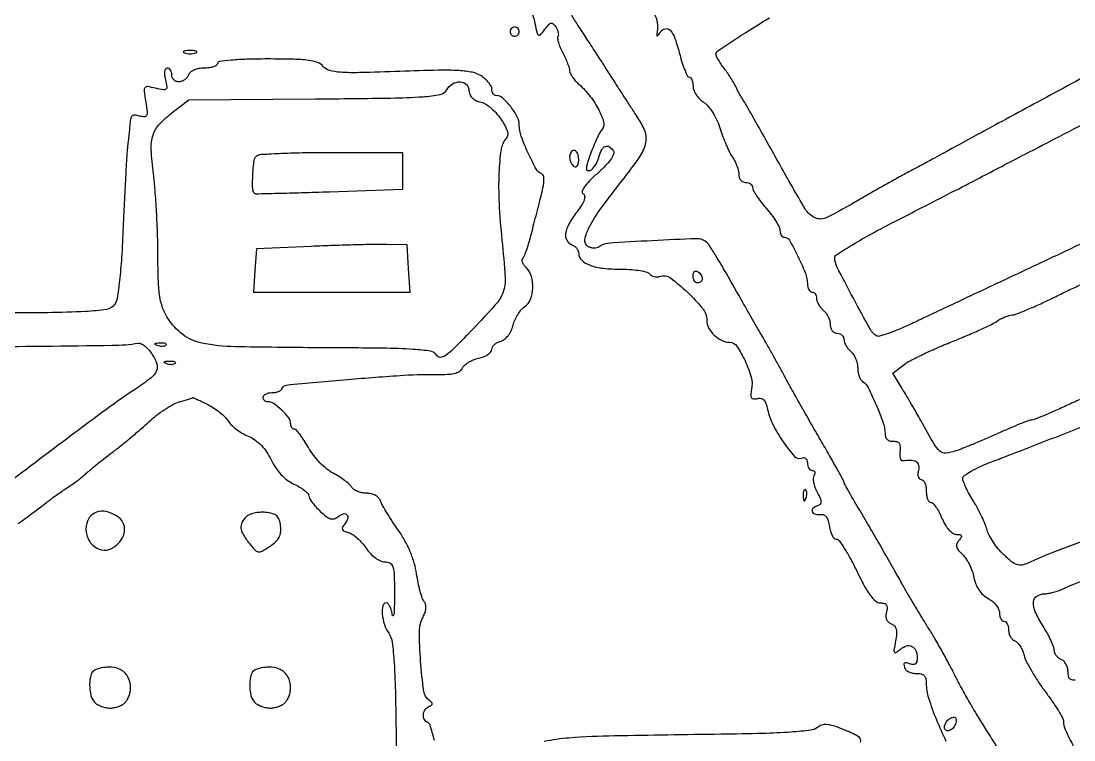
# Model space of a CAD drawing. Extents: x 0 to 2558, y 0 to 3412.
# Drawn here: x 1685 to 1915.3, y 1882 to 2039.3 of the extents above; entities that cross this region are included whole.
import ezdxf

# ---------------------------------------------------------------- set-up
doc = ezdxf.new("R2010")
doc.units = 0

msp = doc.modelspace()

# ---------------------------------------------------------------- linework, layer by layer
for points in [[(1286.775, 2242.902503, 0.000001), (1177.44536, 2242.627485, 0.134519)], [(1176.555032, 2242.380365, -0.000002), (1098.265318, 2241.934774, -0.000173)], [(1923.086218, 2244.376059, -0.000011), (1814.032813, 2244.041497, -0.000207), (1693.057302, 2243.723101, -0.000126), (1550, 2243.441619, 0.000075), (1407.130468, 2243.17502, 0.000124)], [(1102.150613, 2258.328759, 0.000012), (1205.122254, 2258.377188, 0.008936)], [(1796.815542, 2040.957405, -0.032154), (1797.422463, 2038.75, 0.00714), (1797.88688, 2036.656599, 0.206045), (1798.208094, 2036.224268, 0.361289), (1798.624782, 2036.294934, 0.016826), (1799.586948, 2037.495129, -0.020743), (1800.431145, 2038.531437, -0.156284), (1800.967845, 2038.849996, -0.25732), (1801.439298, 2038.715394, -0.058919), (1801.973502, 2038.042874, -0.039667), (1802.28412, 2037.437811, -0.045221), (1802.479332, 2036.816895, -0.050643), (1802.541456, 2036.269607, -0.1423), (1802.439324, 2035.901824, 0.186328), (1802.358022, 2035.467724, 0.026758), (1802.573804, 2034.573536, 0.027361), (1802.960405, 2033.497773, 0.020259), (1803.499146, 2032.354078, -0.014105), (1804.069427, 2031.181086, -0.015624), (1804.552232, 2030.016726, -0.015126), (1804.901398, 2029.002562, -0.074061), (1804.993839, 2028.404988, 0.119471), (1805.128623, 2027.86231, 0.031489), (1805.595174, 2027.091372, 0.030113), (1806.253981, 2026.25532, 0.026918), (1807.032286, 2025.470781, -0.04302), (1809.498982, 2022.818953, -0.046655), (1811.400928, 2019.851749, -0.051724), (1812.445161, 2017.186516, -0.245454), (1812.112396, 2015.635429, 0.051461), (1811.601398, 2014.872062, 0.012324), (1810.91995, 2013.504954, 0.012533), (1810.212042, 2011.888174, 0.012114), (1809.577498, 2010.219653, 0.007984), (1808.840328, 2008.01891, 0.069713), (1808.668444, 2007.005741, 0.315837), (1808.915564, 2006.63101, 0.187751), (1809.473865, 2006.628345, 0.109259), (1810.033562, 2006.998299, 0.045756), (1810.603205, 2007.706151, 0.042385), (1811.09615, 2008.605353, 0.042736), (1811.428805, 2009.572358, -0.055679), (1812.017089, 2011.148895, -0.182463), (1812.823509, 2011.887376, -0.255322), (1813.71904, 2011.779877, -0.099777), (1814.598714, 2010.840277, -0.25513), (1814.636481, 2010.141205, -0.044891), (1813.941232, 2008.969034, -0.036616), (1812.741826, 2007.540053, -0.019633), (1811.071684, 2005.952474, 0.016144), (1809.326019, 2004.316139, 0.043458), (1808.233004, 2003.014691, 0.076221), (1807.762929, 2002.064858, 0.34382), (1807.964024, 2001.522235, -0.232501), (1808.295663, 2000.993656, -0.110368), (1808.199953, 2000.175089, -0.059368), (1807.636452, 1999.022823, -0.019544), (1806.550071, 1997.476759, 0.033331), (1804.82761, 1994.875986, 0.093219), (1804.116902, 1992.817383, 0.164572), (1804.387266, 1991.329029, 0.176416), (1805.5, 1990.361626, -0.072419), (1806.073441, 1990.040119, -0.063936), (1806.559375, 1989.556244, -0.066862), (1806.88817, 1988.990289, -0.09851), (1807, 1988.428195, 0.21359), (1807.643306, 1986.990959, 0.094914), (1809.462985, 1985.900627, 0.060696), (1812.400173, 1985.215014, 0.027026), (1816.375242, 1985, -0.017595), (1818.531323, 1984.924105, -0.024319), (1820.453298, 1984.694301, -0.022415), (1821.975993, 1984.365843, -0.192306), (1822.52514, 1983.959323, 0.125947), (1822.896704, 1983.601438, 0.075362), (1823.472705, 1983.380919, 0.067406), (1824.15763, 1983.325607, 0.063411), (1824.847714, 1983.451666, -0.238944), (1827.038409, 1983.094174, -0.031522), (1830.768633, 1979.991098, -0.033386), (1834.105825, 1976.388331, -0.17176), (1835, 1973.86215, 0.119798), (1835.407035, 1972.18769, 0.081316), (1836.582745, 1970.605931, 0.079657), (1838.230207, 1969.45363, 0.106027), (1840, 1969.02033, -0.24222), (1841.585111, 1968.145864, -0.039133), (1843.370697, 1964.97718, -0.041789), (1844.687891, 1961.38437, -0.114688), (1844.793884, 1958.702104, 0.026418), (1844.626213, 1957.477393, 0.160822), (1844.773512, 1956.864005, 0.255437), (1845.207094, 1956.618034, 0.068012), (1846.023853, 1956.716489, -0.110692), (1846.833268, 1956.745065, -0.157138), (1847.461849, 1956.404178, -0.105551), (1847.938952, 1955.629181, -0.03451), (1848.30209, 1954.329771, 0.066168), (1849.460517, 1951.009198, 0.03448), (1851.706563, 1947.234362, 0.028614), (1854.179326, 1944.067143, 0.314029), (1855.662625, 1943.700779, -0.106482), (1856.189881, 1943.782755, -0.158205), (1856.621783, 1943.614376, -0.142111), (1856.903218, 1943.205575, -0.080321), (1857, 1942.606989, 0.064072), (1857.079055, 1941.992601, 0.081868), (1857.311086, 1941.472053, 0.098641), (1857.65515, 1941.123786, 0.149812), (1858.059017, 1941, -0.123454), (1858.407668, 1940.912583, -0.188141), (1858.608089, 1940.67824, -0.149958), (1858.621535, 1940.323659, -0.073577), (1858.441069, 1939.904647, 0.141322), (1858.27402, 1939.307543, 0.044635), (1858.364797, 1938.376621, 0.040513), (1858.658474, 1937.304639, 0.035273), (1859.132052, 1936.241011, -0.018514), (1859.778222, 1934.911449, -0.094255), (1859.962861, 1934.113564, -0.194888), (1859.778287, 1933.600765, -0.129827), (1859.25, 1933.25303, 0.093183), (1858.264801, 1932.702261, 0.291234), (1858.044568, 1932.010972, 0.267919), (1858.581621, 1931.470167, 0.086348), (1859.75, 1931.361111, -0.110635), (1860.548774, 1931.247589, -0.135769), (1861.154809, 1930.804385, -0.099017), (1861.572854, 1929.985634, -0.040055), (1861.816422, 1928.75, 0.039978), (1862.024567, 1927.693227, 0.054175), (1862.387572, 1926.79128, 0.066535), (1862.839833, 1926.16278, 0.194046), (1863.316422, 1925.943719, -0.227611), (1863.931047, 1925.61184, -0.014285), (1865.125405, 1923.864254, -0.018784), (1866.457451, 1921.60838, -0.012674), (1867.812616, 1918.943719, 0.01254), (1869.438757, 1915.744123, 0.035879), (1870.778168, 1913.640679, 0.053876), (1871.938693, 1912.3859, 0.181131), (1872.968996, 1912, -0.065333), (1873.805735, 1911.890199, -0.182561), (1874.278828, 1911.550949, -0.162668), (1874.441365, 1910.952118, -0.049617), (1874.292927, 1910.012151, 0.064037), (1874.180857, 1909.140562, 0.096612), (1874.326993, 1908.391392, 0.108021), (1874.725159, 1907.809993, 0.097483), (1875.343456, 1907.421698, -0.111161), (1876.044422, 1906.954571, -0.129598), (1876.429791, 1906.255491, -0.084151), (1876.511381, 1905.213458, -0.02643), (1876.288255, 1903.659547, 0.00725), (1875.942411, 1901.769323, 0.168514), (1876.032187, 1901.238139, 0.43809), (1876.364261, 1901.155584, 0.026516), (1877.287541, 1901.83609, -0.096167), (1878.66912, 1902.584474, -0.194902), (1879.881096, 1902.486964, -0.188646), (1880.710392, 1901.565173, -0.090172), (1881, 1899.972368, -0.052655), (1880.910315, 1899.123107, -0.17577), (1880.617972, 1898.655162, -0.194319), (1880.116324, 1898.510615, -0.06587), (1879.36355, 1898.690734, 0.039141), (1878.638956, 1898.905516, 0.204591), (1878.239563, 1898.827176, 0.270226), (1878.088157, 1898.510229, 0.062814), (1878.214759, 1897.90935, 0.122216), (1878.561209, 1897.376318, 0.071126), (1879.190375, 1896.93732, 0.064176), (1879.993259, 1896.654194, 0.062025), (1880.851209, 1896.579401, -0.060559), (1881.865149, 1896.493992, -0.146849), (1882.519084, 1896.139609, -0.141716), (1882.883741, 1895.4737, -0.054917), (1883, 1894.418385, 0.076656), (1883.495873, 1891.20297, 0.021516), (1885.238718, 1886.414297, 0.014025), (1887.309409, 1881.778971, 0.288265)], [(1898.394497, 1880.617974, 0.008898), (1896.17107, 1884.186266, -0.007661), (1894.405291, 1887.004541, -0.005217), (1892.479957, 1890.260966, -0.005257), (1890.687731, 1893.442547, -0.010529), (1889.351624, 1896, 0.00767), (1888.079636, 1898.469009, 0.004638), (1886.501526, 1901.355426, 0.004645), (1884.880766, 1904.193384, 0.008133), (1883.479363, 1906.507832, -0.003422), (1882.09145, 1908.752004, -0.002222), (1880.516425, 1911.364188, -0.002234), (1879.001402, 1913.928258, -0.004243), (1877.808718, 1916.007832, 0.000931), (1875.0435, 1920.904159, 0.001658), (1872.746947, 1924.921903, 0.0018), (1870.558477, 1928.689833, 0.001378), (1868.139697, 1932.794006, -0.002919), (1866.936345, 1934.850309, -0.004501), (1865.922286, 1936.643679, -0.001569), (1865.068109, 1938.198039, -0.12549), (1865, 1938.465139, 0.12718), (1864.928532, 1938.741565, 0.000608), (1863.492902, 1941.324965, 0.002759), (1861.836185, 1944.259492, 0.001736), (1859.869454, 1947.671133, -0.001622), (1857.708387, 1951.417916, -0.001391), (1855.457538, 1955.37527, -0.001401), (1853.433172, 1958.981136, -0.004021), (1852.054765, 1961.5, 0.002216), (1850.867546, 1963.688216, 0.001572), (1849.517155, 1966.132812, 0.001587), (1848.212951, 1968.458955, 0.003367), (1847.185312, 1970.25, -0.001121), (1846.195563, 1971.9572, -0.000662), (1845.020964, 1974, -0.000662), (1843.853452, 1976.042977, -0.001136), (1842.886056, 1977.75, 0.001702), (1839.23297, 1984.179076, 0.007544), (1837.014593, 1987.920403, 0.009228), (1835.489045, 1990.307005, 0.095291), (1834.673569, 1991.135927, 0.161881), (1832.807616, 1991.677724, 0.00341), (1823.074497, 1991.237403, 0.003583), (1813.383384, 1990.663076, 0.151178), (1811.466462, 1989.927404, -0.106452), (1810.964768, 1989.682317, -0.067856), (1810.316505, 1989.61281, -0.063537), (1809.626905, 1989.720983, -0.067873), (1809.003067, 1989.998104, -0.310175), (1808.347307, 1991.483696, -0.073576), (1809.280047, 1994.182786, -0.037962), (1811.815748, 1998.267994, -0.009874), (1816.505567, 2004.422599, 0.015139), (1820.216598, 2009.400561, 0.085877), (1821.616748, 2012.382394, 0.144406), (1821.568549, 2014.897236, 0.072026), (1820.171673, 2017.790493, -0.003718), (1819.219178, 2019.22494, -0.001059), (1817.761358, 2021.466582, -0.001066), (1816.126393, 2024.004151, -0.00113), (1814.533783, 2026.5, 0.001548), (1812.795599, 2029.218977, 0.00092), (1810.708784, 2032.448081, 0.00092), (1808.616303, 2035.659959, 0.001589), (1806.86211, 2038.323255, -0.007704), (1805.382656, 2040.630364, -0.010707)], [(1823.535847, 2040.916895, -0.078109), (1824.154536, 2039.004622, -0.078711), (1824.154351, 2037, 0.009772), (1824.040922, 2036.181148, 0.397845), (1824.139266, 2036.048838, 0.288116), (1824.320341, 2036.122578, 0.007362), (1824.846499, 2036.878115, -0.188216), (1825.928238, 2037.626354, -0.278724), (1826.996364, 2037.283501, -0.095653), (1828.05074, 2035.466613, -0.021054), (1829.097217, 2031.997738, 0.014269), (1829.646797, 2030.082389, 0.022113), (1830.240057, 2028.468086, 0.018003), (1830.810109, 2027.232954, 0.282794), (1831.18905, 2027, -0.222474), (1831.49947, 2026.854687, -0.076621), (1831.761783, 2026.419272, -0.05827), (1831.94066, 2025.780065, -0.039133), (1832, 2025.023053, 0.09694), (1832.170078, 2024.154064, 0.050564), (1832.689115, 2023.175309, 0.047627), (1833.448517, 2022.243522, 0.052989), (1834.345923, 2021.508998, -0.075383), (1835.335931, 2020.622092, -0.03251), (1836.374798, 2019.181569, -0.031241), (1837.300916, 2017.475536, -0.03596), (1837.958456, 2015.744327, 0.015019), (1838.545184, 2013.980503, 0.013204), (1839.260567, 2012.176724, 0.013386), (1839.992752, 2010.583395, 0.038391), (1840.612532, 2009.535875, -0.036174), (1841.143714, 2008.647105, -0.028191), (1841.592431, 2007.614735, -0.028918), (1841.901629, 2006.600209, -0.059572), (1842, 2005.777494, 0.08302), (1842.113497, 2005.098647, 0.092668), (1842.440625, 2004.522139, 0.100591), (1842.927862, 2004.136635, 0.117751), (1843.5, 2004, -0.072896), (1844.073183, 2003.915988, -0.087581), (1844.559375, 2003.671592, -0.100519), (1844.884399, 2003.308353, -0.133171), (1845, 2002.882015, 0.129538), (1845.164303, 2002.258468, 0.017294), (1845.88125, 2001.08875, 0.019057), (1846.851234, 1999.73739, 0.014967), (1848, 1998.347219, -0.019472), (1849.148474, 1996.931622, -0.022914), (1850.11875, 1995.503692, -0.022623), (1850.818184, 1994.24078, -0.115646), (1851, 1993.465204, 0.064843), (1851.072951, 1992.90505, 0.082418), (1851.286894, 1992.430404, 0.098891), (1851.604207, 1992.112887, 0.148216), (1851.976661, 1992, -0.269073), (1853.059628, 1991.371718, -0.01533), (1854.943482, 1987.829179, -0.021762), (1856.560187, 1984.15551, -0.093031), (1857, 1981.812171, 0.05322), (1857.074005, 1981.118865, 0.07302), (1857.29375, 1980.532325, 0.092839), (1857.618394, 1980.138489, 0.175844), (1858, 1980, -0.136626), (1858.381339, 1979.893816, -0.100269), (1858.70625, 1979.595343, -0.086403), (1858.924963, 1979.148899, -0.070908), (1859, 1978.622445, 0.086594), (1859.107783, 1978.004766, 0.04354), (1859.440625, 1977.28386, 0.041499), (1859.926058, 1976.578122, 0.048188), (1860.5, 1976, -0.063393), (1861.074176, 1975.385461, -0.044279), (1861.559375, 1974.569265, -0.044533), (1861.890037, 1973.687666, -0.067559), (1862, 1972.877555, 0.078397), (1862.113153, 1972.16032, 0.090529), (1862.440625, 1971.551532, 0.100781), (1862.92793, 1971.144537, 0.124374), (1863.5, 1971, -0.090674), (1864.072657, 1970.895288, -0.09558), (1864.559375, 1970.595343, -0.099644), (1864.885048, 1970.14801, -0.108083), (1865, 1969.622445, 0.086594), (1865.107783, 1969.004766, 0.04354), (1865.440625, 1968.28386, 0.041499), (1865.926058, 1967.578122, 0.048188), (1866.5, 1967, -0.075572), (1867.074601, 1966.354318, -0.044511), (1867.559375, 1965.439726, -0.043376), (1867.889369, 1964.415657, -0.056318), (1868, 1963.436572, 0.04269), (1868.08011, 1962.500011, 0.044285), (1868.318061, 1961.602532, 0.048429), (1868.66707, 1960.869697, 0.119559), (1869.08276, 1960.448852, -0.139263), (1870.278344, 1959.14072, -0.014292), (1872.061885, 1955.304059, -0.017074), (1873.60114, 1951.363851, -0.084772), (1874, 1949.028206, 0.082641), (1874.121826, 1948.296159, 0.120539), (1874.473024, 1947.74792, 0.122905), (1875.031768, 1947.430554, 0.088019), (1875.75, 1947.361111, -0.084155), (1876.537161, 1947.291094, -0.174628), (1877.038543, 1946.94631, -0.137485), (1877.277671, 1946.289929, -0.045396), (1877.26253, 1945.254177, 0.03047), (1877.224619, 1944.401412, 0.053528), (1877.311448, 1943.701623, 0.079185), (1877.498075, 1943.245586, 0.303321), (1877.76253, 1943.122598, -0.041889), (1879.593851, 1943.250931, -0.132761), (1880.76512, 1942.916984, -0.206287), (1881.313066, 1942.153021, -0.118327), (1881.289749, 1941, 0.049804), (1881.167727, 1940.225436, 0.086529), (1881.242791, 1939.580679, 0.126717), (1881.496045, 1939.158779, 0.197013), (1881.883369, 1939, -0.20892), (1882.310299, 1938.81347, -0.081907), (1882.67199, 1938.265625, -0.062396), (1882.918062, 1937.45709, -0.042728), (1883, 1936.5, 0.037605), (1883.072106, 1935.542614, 0.056441), (1883.289808, 1934.734375, 0.074107), (1883.6087, 1934.182312, 0.228622), (1883.98658, 1934, -0.211046), (1884.456647, 1933.792339, -0.032084), (1885.11293, 1932.971875, -0.031279), (1885.803462, 1931.840498, -0.022423), (1886.435553, 1930.5, 0.035225), (1887.132995, 1929.11397, 0.048528), (1887.957732, 1927.991332, 0.057962), (1888.806498, 1927.240239, 0.153343), (1889.571418, 1927, -0.036331), (1890.366139, 1926.942178, -0.264764), (1890.656147, 1926.715746, -0.243673), (1890.622534, 1926.333873, -0.031735), (1890.125976, 1925.651792, 0.082465), (1889.693624, 1924.910774, 0.154289), (1889.654152, 1924.224433, 0.11324), (1890.02935, 1923.49349, 0.033882), (1890.904504, 1922.586423, -0.061161), (1891.67629, 1921.694048, -0.031175), (1892.424981, 1920.412014, -0.030427), (1893.04178, 1918.974819, -0.0398), (1893.416104, 1917.595513, 0.047933), (1893.839394, 1916.130309, 0.053918), (1894.522516, 1914.833272, 0.056777), (1895.429615, 1913.769187, 0.065102), (1896.515131, 1912.991902, -0.052312), (1897.465581, 1912.347333, -0.051073), (1898.27007, 1911.514825, -0.055493), (1898.819652, 1910.629113, -0.11158), (1899, 1909.83102, 0.052649), (1899.073971, 1909.130477, 0.072496), (1899.29375, 1908.537862, 0.092396), (1899.61837, 1908.139821, 0.177422), (1900, 1908, -0.182536), (1900.381715, 1907.855843, -0.0909), (1900.70625, 1907.443928, -0.070807), (1900.926137, 1906.831332, -0.050854), (1901, 1906.106989, 0.066775), (1901.102359, 1905.343964, 0.062324), (1901.402826, 1904.615471, 0.066577), (1901.846859, 1904.02972, 0.106094), (1902.371322, 1903.687752, -0.115572), (1902.945311, 1903.297981, -0.044241), (1903.537614, 1902.528022, -0.04082), (1904.057003, 1901.544096, -0.03957), (1904.415992, 1900.478691, 0.056029), (1904.929087, 1899.106579, 0.014755), (1906.053423, 1897.045041, 0.01479), (1907.481131, 1894.759592, 0.014686), (1909.044671, 1892.557059, -0.010195), (1910.559623, 1890.463071, -0.013747), (1911.838122, 1888.504962, -0.010764), (1912.813436, 1886.838108, -0.127657), (1913, 1886.119293, 0.10697), (1913.389126, 1884.321243, 0.012291), (1915.203165, 1880.573915, 0.015576)], [(1921.975, 2029.498821, -0.000459), (1914.831294, 2025.61719, -0.000426), (1907.5, 2021.650413, 0.000225), (1900.458566, 2017.84412, 0.00032), (1894.2, 2014.452191, 0.000178), (1888.913408, 2011.580226, 0.004669), (1887.5, 2010.794546, -0.004206), (1886.365935, 2010.162771, -0.000834), (1884.325, 2009.052597, -0.000883), (1881.943763, 2007.767895, -0.000822), (1879.5, 2006.460199, 0.003323), (1876.804156, 2005.000218, 0.002045), (1873.6492, 2003.247532, 0.00205), (1870.543297, 2001.488651, 0.00367), (1868.007915, 2000.014298, -0.015287), (1861.289712, 1996.313692, -0.229495), (1858.690584, 1996.257194, -0.15348), (1856.493533, 1998.239364, -0.006006), (1851.021062, 2007.79338, 0.000797), (1848.238777, 2012.770287, 0.001115), (1845.735564, 2017.208055, 0.000662), (1843.612457, 2020.940886, 0.014881), (1842.965699, 2022, -0.011833), (1842.542734, 2022.68324, -0.007446), (1842.079677, 2023.5, -0.007474), (1841.647907, 2024.317507, -0.013579), (1841.323418, 2025, 0.028634), (1840.94493, 2025.737947, 0.009872), (1840.317074, 2026.759927, 0.009773), (1839.579004, 2027.861791, 0.011178), (1838.829783, 2028.884859, -0.014715), (1838.129174, 2029.85588, -0.018199), (1837.537499, 2030.801301, -0.016755), (1837.102412, 2031.618389, -0.114443), (1837, 2032.059966, -0.252097), (1837.394919, 2032.793454, -0.002372), (1842.688151, 2036.248172, -0.007522), (1848.732748, 2040.024871, -0.005629)], [(1775.440124, 1881.922108, 0.00503), (1774.482856, 1885.337458, 0.246231), (1774.008355, 1885.830548, -0.192633), (1773.26282, 1886.46151, -0.140049), (1773.034394, 1887.535577, -0.127753), (1773.405172, 1888.64379, -0.153268), (1774.25, 1889.340536, 0.045474), (1774.812831, 1889.630944, 0.244034), (1774.980253, 1889.92009, 0.216263), (1774.848614, 1890.249841, 0.036441), (1774.312508, 1890.694254, -0.206993), (1773.105793, 1892.692511, -0.015038), (1772.415813, 1899.241145, -0.018364), (1772.166106, 1905.778706, -0.12384), (1772.94634, 1908.899736, 0.040378), (1773.39187, 1909.922892, 0.064367), (1773.582482, 1910.856417, 0.078469), (1773.514741, 1911.663305, 0.108289), (1773.195538, 1912.313922, -0.086078), (1772.787513, 1913.060603, -0.015577), (1772.322821, 1914.577705, -0.016376), (1771.887551, 1916.409212, -0.014188), (1771.549147, 1918.35486, 0.035936), (1771.038621, 1920.685168, 0.02717), (1770.160293, 1923.153708, 0.02638), (1768.983125, 1925.597401, 0.027956), (1767.575475, 1927.85486, -0.007951), (1766.27784, 1929.761598, -0.008747), (1765.083219, 1931.649553, -0.008258), (1764.118694, 1933.295162, -0.043176), (1763.683858, 1934.25, 0.103288), (1763.257889, 1934.949652, 0.076279), (1762.543014, 1935.511142, 0.068986), (1761.618303, 1935.875969, 0.059578), (1760.581075, 1936, -0.050032), (1759.572469, 1936.101179, -0.048569), (1758.593469, 1936.400828, -0.052597), (1757.785322, 1936.841462, -0.109538), (1757.29969, 1937.36452, 0.077255), (1756.783335, 1937.997452, 0.022011), (1755.800741, 1938.805567, 0.021605), (1754.595915, 1939.63169, 0.021364), (1753.319854, 1940.354077, -0.054974), (1751.939106, 1941.263132, -0.027883), (1750.411765, 1942.679827, -0.027314), (1748.981628, 1944.334972, -0.036504), (1747.885713, 1945.989557, 0.014426), (1746.96287, 1947.52601, 0.020901), (1746.05417, 1948.821932, 0.017282), (1745.245488, 1949.805984, 0.215326), (1744.815859, 1950, -0.154285), (1744.504704, 1950.098354, -0.097869), (1744.239659, 1950.375342, -0.080329), (1744.060804, 1950.78918, -0.061986), (1744, 1951.277759, 0.166879), (1743.57431, 1952.517686, 0.038439), (1742.064894, 1954.176561, 0.03888), (1740.307499, 1955.591823, 0.1512), (1738.988569, 1956, -0.100219), (1738.61131, 1956.076384, -0.098215), (1738.290392, 1956.29375, -0.097662), (1738.075427, 1956.618345, -0.09787), (1738, 1957, -0.184457), (1738.145793, 1957.38175, -0.090315), (1738.563021, 1957.70625, -0.070178), (1739.183242, 1957.926177, -0.050201), (1739.916667, 1958, 0.046337), (1740.674603, 1958.070391, 0.053692), (1741.368229, 1958.279264, 0.061762), (1741.900541, 1958.586269, 0.147827), (1742.166667, 1958.950685, -0.293219), (1743.090315, 1959.672159, -0.001243), (1756.395831, 1960.875373, -0.006037), (1768.694419, 1961.807237, -0.020286), (1776.765611, 1961.99279, 0.022296), (1778.704564, 1962.04516, 0.052873), (1780.123842, 1962.299373, 0.077657), (1781.082086, 1962.748022, 0.154077), (1781.599151, 1963.397788, -0.11903), (1782.021871, 1964.011251, -0.045979), (1782.856961, 1964.631202, -0.042199), (1783.925677, 1965.163844, -0.040475), (1785.08354, 1965.518348, 0.040231), (1786.199777, 1965.859515, 0.052799), (1787.14329, 1966.35377, 0.063584), (1787.791763, 1966.916859, 0.184233), (1788, 1967.462824, -0.133186), (1788.145536, 1967.999496, -0.073318), (1788.574123, 1968.533849, -0.06456), (1789.207116, 1968.985253, -0.058758), (1789.954462, 1969.277841, 0.103812), (1790.765975, 1969.682597, 0.058134), (1791.54879, 1970.465857, 0.053453), (1792.198524, 1971.49721, 0.053201), (1792.616095, 1972.644472, -0.043076), (1793.021884, 1973.833572, -0.033494), (1793.655555, 1975.045033, -0.034431), (1794.405883, 1976.101117, -0.066674), (1795.161633, 1976.806704, 0.145572), (1796.427808, 1978.425586, 0.082504), (1796.950939, 1980.879961, 0.080797), (1796.654619, 1983.425628, 0.127757), (1795.547619, 1985.309524, -0.046348), (1795.043362, 1985.917063, -0.066299), (1794.728001, 1986.541394, -0.086391), (1794.638452, 1987.085994, -0.196476), (1794.796945, 1987.463611, 0.102234), (1795.130807, 1987.971376, 0.010388), (1795.637793, 1989.330223, 0.012648), (1796.172634, 1990.993969, 0.00976), (1796.674031, 1992.832659, -0.000388), (1797.199099, 1994.91085, -0.000254), (1797.807006, 1997.303969, -0.000256), (1798.401369, 1999.633801, -0.000492), (1798.880432, 2001.5, 0.01755), (1799.264893, 2003.242421, 0.042368), (1799.393095, 2004.554692, 0.062994), (1799.291619, 2005.447917, 0.254425), (1798.935554, 2005.840057, -0.185647), (1797.7384, 2006.853356, -0.016909), (1795.945386, 2010.405527, -0.021448), (1794.420106, 2014.108291, -0.087185), (1794, 2016.499268, 0.120417), (1793.552719, 2018.329562, 0.04504), (1792.117634, 2020.571568, 0.043949), (1790.371387, 2022.456451, 0.186032), (1788.961045, 2023, -0.14268), (1788.59456, 2023.106753, -0.099649), (1788.282307, 2023.406841, -0.084325), (1788.071938, 2023.855591, -0.067632), (1788, 2024.38499, 0.125195), (1787.837457, 2025.023974, 0.044548), (1787.311478, 2025.814276, 0.040803), (1786.552972, 2026.615815, 0.037862), (1785.656095, 2027.305766, 0.096235), (1783.753867, 2028.083597, 0.0354), (1780.862866, 2028.448362, 0.019176), (1776.270296, 2028.523648, 0.003631), (1767.896289, 2028.278896, -0.002998), (1759.085426, 2028.010199, -0.022185), (1754.88627, 2028.093652, -0.049091), (1752.477146, 2028.488215, -0.155647), (1751.117749, 2029.358121, 0.135498), (1749.913549, 2030.19746, 0.05155), (1747.906154, 2030.680947, 0.027705), (1744.65537, 2030.934849, 0.005638), (1738.877555, 2031, 0.007278), (1734.408121, 2030.934943, 0.015642), (1730.969389, 2030.727017, 0.010977), (1728.376275, 2030.431091, 0.375038), (1728, 2030, -0.249384), (1727.79579, 2029.616035, -0.065191), (1727.150178, 2029.29375, -0.050432), (1726.215182, 2029.072828, -0.032824), (1725.106989, 2029, 0.045886), (1723.931597, 2028.891905, 0.056246), (1722.877318, 2028.570636, 0.065461), (1722.070802, 2028.088394, 0.134491), (1721.638374, 2027.5, -0.081035), (1721.303843, 2026.926585, -0.065663), (1720.782009, 2026.440625, -0.06652), (1720.159833, 2026.112085, -0.088478), (1719.531385, 2026, -0.096942), (1718.946902, 2026.114397, -0.097427), (1718.449844, 2026.440625, -0.098422), (1718.117025, 2026.927588, -0.101174), (1718, 2027.5, 0.066148), (1717.923807, 2028.073411, 0.083326), (1717.700653, 2028.559375, 0.099274), (1717.36956, 2028.884403, 0.145579), (1716.980948, 2029, 0.25503), (1716.627047, 2028.806932, 0.106476), (1716.429402, 2028.281545, 0.065791), (1716.416159, 2027.467545, 0.032707), (1716.601747, 2026.450629, -0.020454), (1716.919731, 2024.92129, -0.260759), (1716.727957, 2024.389424, -0.227961), (1716.15058, 2024.231916, -0.015992), (1714.466062, 2024.597874, 0.021425), (1712.717767, 2024.957847, 0.283144), (1712.134261, 2024.716885, 0.189424), (1711.948995, 2024.000054, 0.009846), (1712.290508, 2021.597235, -0.010532), (1712.59783, 2019.413465, -0.133425), (1712.477725, 2018.599698, -0.317999), (1712.004186, 2018.313778, -0.058758), (1710.945245, 2018.517379, 0.055116), (1709.969401, 2018.712359, 0.194186), (1709.369218, 2018.528994, 0.167981), (1709.010979, 2017.954836, 0.039405), (1708.843476, 2016.817388, -0.005697), (1708.759154, 2015.750001, -0.003137), (1708.632957, 2014.446358, -0.003126), (1708.488369, 2013.12547, -0.005006), (1708.346613, 2012, 0.018702), (1708.184367, 2010.348126, 0.001345), (1707.918591, 2005.756319, 0.001887), (1707.636947, 2000.27667, 0.001425), (1707.36744, 1994.255553, -0.005482), (1707.01311, 1987.556701, -0.012202), (1706.563233, 1982.469969, -0.011632), (1706.047937, 1978.701011, -0.118615), (1705.444852, 1977.255553, -0.200629), (1703.726066, 1976.217297, -0.023201), (1699.14756, 1975.753255, -0.011498), (1690.843393, 1975.490603, -0.00113), (1670.830549, 1975.363264, 0.001933)], [(1922.23792, 1993.076999, 0.000881), (1913, 1988.731753, -0.000214), (1909.451408, 1987.056816, -0.000104), (1904.9125, 1984.917981, -0.000103), (1900.184535, 1982.692449, -0.000148), (1896, 1980.725289, 0.000238), (1891.870028, 1978.782873, 0.000177), (1887.311408, 1976.634227, 0.000179), (1883.012446, 1974.604224, 0.000406), (1879.762238, 1973.064799, -0.011482), (1877.113147, 1971.881196, -0.016893), (1874.730599, 1970.975022, -0.012241), (1872.750823, 1970.351349, -0.211647), (1872.094791, 1970.441416, -0.128285), (1870.789994, 1971.808621, -0.004022), (1867.06572, 1978.644932, -0.004245), (1863.470219, 1985.512783, -0.119008), (1863, 1987.460388, -0.255741), (1863.397114, 1988.186008, -0.005703), (1866.892188, 1990.366997, -0.011464), (1871.171362, 1992.837357, -0.007323), (1876.25, 1995.520118, 0.00072), (1882.053402, 1998.488376, 0.000513), (1888.545312, 2001.829006, 0.000518), (1894.730268, 2005.027827, 0.001106), (1899.5, 2007.514371, -0.001109), (1904.618754, 2010.182826, -0.000367), (1912.14375, 2014.077461, -0.000366), (1920.492418, 2018.382899, -0.000415)], [(1644.980677, 1967.653083, 0.000155), (1704.992899, 1968.365313, 0.033923), (1710.693296, 1968.822312, -0.149497), (1711.259654, 1968.737308, -0.048438), (1711.993343, 1968.294943, -0.04328), (1712.75956, 1967.614908, -0.036867), (1713.443296, 1966.777494, -0.059093), (1714.669193, 1964.495485, -0.196288), (1714.647929, 1962.825571, -0.127096), (1713.394929, 1961.188286, -0.019723), (1710.058142, 1958.779311, 0.013051), (1702.631892, 1953.567243, 0.002303), (1688.999327, 1943.360532, 0.000834), (1674.467535, 1932.337623, 0.05971)], [(1917.382972, 1956.841247, 0.003109), (1914.431197, 1955.5, -0.004009), (1911.465706, 1954.158956, -0.005835), (1908.827957, 1953.028125, -0.003083), (1906.584494, 1952.113344, -0.095541), (1905.99674, 1952, 0.091239), (1905.423415, 1951.894503, 0.004053), (1903.53491, 1951.157556, 0.00672), (1901.303245, 1950.230817, 0.004742), (1898.81977, 1949.132105, -0.004353), (1896.174369, 1947.959292, -0.004082), (1893.451936, 1946.806876, -0.004064), (1891.020147, 1945.823895, -0.013994), (1889.420862, 1945.243688, -0.056319), (1887.27819, 1944.792546, -0.205951), (1885.985634, 1945.208328, -0.082036), (1884.742468, 1946.715662, -0.004843), (1881.807203, 1951.887005, 0.003154), (1880.890339, 1953.515117, 0.001913), (1879.786112, 1955.43027, 0.001917), (1878.675765, 1957.322395, 0.003378), (1877.742043, 1958.875617), (1875.681609, 1962.251235), (1878.090805, 1964.085894, -0.041668), (1879.509836, 1964.990547, -0.008739), (1882.142299, 1966.317115, -0.009106), (1885.26057, 1967.751354, -0.008508), (1888.5, 1969.10521, 0.005596), (1891.707511, 1970.423841, 0.006488), (1894.729424, 1971.752425, 0.005839), (1897.256894, 1972.938814, 0.037865), (1898.472506, 1973.644934, -0.027569), (1899.324537, 1974.163582, -0.025285), (1900.252978, 1974.601949, -0.026144), (1901.121565, 1974.907528, -0.071625), (1901.763785, 1975, 0.094605), (1902.619201, 1975.163314, 0.005501), (1905.092361, 1976.175, 0.008188), (1908.02113, 1977.467742, 0.005923), (1911.243213, 1979, -0.003146), (1914.421003, 1980.532891, -0.004741), (1917.211272, 1981.825, -0.001991)], [(1684.438439, 1929.368402, 0.001217), (1687.478902, 1931.614111, 0.000925), (1690.019532, 1933.507514, 0.010652), (1691.000398, 1934.274454, -0.012454), (1691.756168, 1934.861014, -0.004877), (1692.826533, 1935.633824, -0.004824), (1694.001156, 1936.447715, -0.005988), (1695.110087, 1937.181118, 0.010143), (1696.210977, 1937.922425, 0.008233), (1697.361303, 1938.760054, 0.008335), (1698.39624, 1939.567454, 0.021321), (1699.109689, 1940.1955, -0.018053), (1699.918448, 1940.91688, -0.003624), (1701.413471, 1942.138274, -0.003825), (1703.175231, 1943.534345, -0.003563), (1705, 1944.936956, 0.007491), (1706.984021, 1946.486923, 0.004871), (1709.231437, 1948.333922, 0.004898), (1711.39003, 1950.179746, 0.009286), (1713.085742, 1951.715127, -0.023953), (1714.67236, 1953.06922, -0.020112), (1716.474235, 1954.351177, -0.020586), (1718.217666, 1955.389119, -0.051356), (1719.585742, 1955.956601, 0.001682), (1720.709781, 1956.296864, 0.00265), (1721.672243, 1956.597342, 0.000662), (1722.511301, 1956.865406, 0.104834), (1722.596362, 1956.914047, -0.296665), (1722.680052, 1956.926831, -0.001131), (1723.6067, 1956.504679, -0.005118), (1724.663702, 1956.007098, -0.003133), (1725.900493, 1955.399754, -0.029802), (1727.216286, 1954.642312, -0.02491), (1728.517266, 1953.690312, -0.025637), (1729.621101, 1952.6969, -0.060474), (1730.304131, 1951.827531, 0.065681), (1730.988665, 1950.974608, 0.028965), (1732.091737, 1950.035276, 0.028051), (1733.393538, 1949.161008, 0.033651), (1734.710292, 1948.495395, -0.054283), (1736.193797, 1947.667105, -0.046329), (1737.55255, 1946.498577, -0.043886), (1738.739079, 1945.031954, -0.03855), (1739.710292, 1943.317618, 0.039834), (1740.670081, 1941.633529, 0.039719), (1741.885615, 1940.121213, 0.041334), (1743.268952, 1938.87887, 0.053595), (1744.728358, 1938, -0.025293), (1745.966098, 1937.346894, -0.033527), (1747.014743, 1936.624642, -0.035496), (1747.769066, 1935.934321, -0.186776), (1747.978358, 1935.424314, 0.128965), (1748.136873, 1934.865985, 0.024971), (1748.719406, 1933.982791, 0.025057), (1749.523236, 1932.99507, 0.020851), (1750.470685, 1932.02754, 0.023889), (1751.767476, 1930.920959, 0.090232), (1752.710993, 1930.431342, 0.145231), (1753.513858, 1930.42311, 0.104006), (1754.312694, 1930.84455, -0.090721), (1755.475186, 1931.497514, -0.289974), (1756.302232, 1931.300691, -0.284585), (1756.488307, 1930.461419, -0.089335), (1755.826873, 1929.291395, 0.047103), (1755.330832, 1928.564131, 0.22847), (1755.304018, 1928.079057, 0.197588), (1755.672919, 1927.709239, 0.035192), (1756.617464, 1927.389785, -0.084145), (1757.502058, 1926.990847, -0.032598), (1758.570209, 1926.167415, -0.031137), (1759.635255, 1925.104988, -0.033533), (1760.531915, 1923.943274, 0.042125), (1761.458212, 1922.784816, 0.046573), (1762.537313, 1921.840236, 0.051664), (1763.632124, 1921.209447, 0.104908), (1764.599304, 1921.002875, -0.131274), (1765.742798, 1920.695711, -0.194016), (1766.375215, 1919.887625, -0.064561), (1766.643089, 1918.136948, -0.005985), (1766.691002, 1913.75, -0.005067), (1766.661666, 1911.126822, -0.017703), (1766.565745, 1909.4375, -0.216106), (1766.423448, 1909.187692, -0.562911), (1766.275276, 1909.25, 0.03135), (1766.050786, 1910.303173, 0.045336), (1765.712802, 1911.192188, 0.054618), (1765.320764, 1911.813295, 0.228515), (1764.933578, 1912, 0.351817), (1764.17303, 1911.389257, 0.073558), (1764.043264, 1909.558789, 0.059256), (1764.488263, 1907.299215, 0.074685), (1765.437181, 1905.393149, -0.121928), (1766.194799, 1903.430263, -0.015562), (1766.625298, 1898.891856, -0.011219), (1766.917736, 1891.765941, -0.002418), (1767.087402, 1879.420642, 0.00299)], [(1919.811044, 1926.466152, 0.00381), (1910.489855, 1922.956665, 0.017999), (1905.237871, 1920.713192, -0.064339), (1903.918303, 1920.288754, -0.12986), (1902.836871, 1920.370641, -0.088287), (1901.671786, 1921.022294, -0.019477), (1899.951132, 1922.546819, -0.029), (1898.747539, 1923.841824, -0.024733), (1897.631925, 1925.335877, -0.025481), (1896.752605, 1926.799547, -0.062152), (1896.303283, 1927.972289, 0.036426), (1895.904044, 1929.199346, 0.013718), (1895.17574, 1930.85321, 0.013504), (1894.281618, 1932.616674, 0.016005), (1893.340022, 1934.230128, -0.014072), (1892.444133, 1935.751722, -0.016665), (1891.687382, 1937.239052, -0.015627), (1891.134875, 1938.524006, -0.093983), (1891, 1939.23522, -0.243916), (1891.32166, 1939.855356, -0.022182), (1892.835938, 1940.824808, -0.024781), (1894.855373, 1941.864757, -0.016729), (1897.25, 1942.856212, 0.002306), (1900.563081, 1944.117287, 0.000631), (1905.776562, 1946.136855, 0.000638), (1911.681647, 1948.441579, 0.000665), (1917.5, 1950.729935, -0.002298)], [(1915.554167, 1895.113668, -0.124907), (1914.609954, 1895.234089, -0.241024), (1914.145221, 1895.761411, -0.062422), (1914, 1896.920094, 0.064625), (1913.888096, 1897.782269, 0.061602), (1913.559375, 1898.602442, 0.066336), (1913.073746, 1899.259182, 0.109229), (1912.5, 1899.638374, -0.075178), (1911.926573, 1899.964022, -0.064581), (1911.440625, 1900.459928, -0.066843), (1911.111939, 1901.043715, -0.09511), (1911, 1901.626861, 0.093945), (1910.851069, 1902.412514, 0.015904), (1910.244686, 1903.821205, 0.01689), (1909.413136, 1905.449876, 0.014314), (1908.428717, 1907.11292, -0.035624), (1906.840019, 1910.077994, -0.122403), (1906.458238, 1912.211558, -0.233723), (1907.200697, 1913.491225, -0.147522), (1908.887576, 1914, 0.051465), (1909.832813, 1914.097551, 0.020563), (1911.096625, 1914.415948, 0.02009), (1912.442007, 1914.873909, 0.023883), (1913.66896, 1915.415992, -0.024233), (1915.281905, 1916.127263, -0.00512), (1918.165257, 1917.201483, -0.00535)], [(1868.642246, 1881.56311, 0.355334), (1868.138136, 1882.79318, 0.03119), (1864.863045, 1884.321662, 0.01558), (1862.64422, 1885.11438, 0.059924), (1861.208844, 1885.393815, 0.097492), (1860.136701, 1885.262576, 0.094451), (1859.180772, 1884.734734, -0.146422), (1857.758783, 1884.130041, -0.010319), (1853.407449, 1883.734449, -0.010824), (1847.212325, 1883.434507, -0.003568), (1838.096703, 1883.255878, 0.001439), (1814.790003, 1882.898473, 0.013982), (1804.927867, 1882.442778, 0.033193), (1799.403412, 1881.661454, 0.117918)]]:
    msp.add_lwpolyline(points, format="xyb")
for points in [[(1792, 2037, 0.099038), (1792.076342, 2036.618362, 0.097945), (1792.29375, 2036.29375, 0.097945), (1792.618362, 2036.076342, 0.099038), (1793, 2036, 0.099038), (1793.381638, 2036.076342, 0.097945), (1793.70625, 2036.29375, 0.097945), (1793.923658, 2036.618362, 0.099038), (1794, 2037, 0.099038), (1793.923658, 2037.381638, 0.097945), (1793.70625, 2037.70625, 0.097945), (1793.381638, 2037.923658, 0.099038), (1793, 2038, 0.099038), (1792.618362, 2037.923658, 0.097945), (1792.29375, 2037.70625, 0.097945), (1792.076342, 2037.381638, 0.099038)], [(1720.75, 2032.337719, 0.057986), (1721.320008, 2032.181385, 0.037979), (1722, 2032.12966, 0.037979), (1722.679992, 2032.181385, 0.057986), (1723.25, 2032.337719, 0.174857), (1723.459382, 2032.525001, 0.447206), (1723.398438, 2032.693942, 0.078554), (1722.89144, 2032.810911, 0.017491), (1722, 2032.842105, 0.017491), (1721.10856, 2032.810911, 0.078554), (1720.601562, 2032.693942, 0.447206), (1720.540618, 2032.525001, 0.174857)], [(1783, 2024.108408, 0.099615), (1783.162414, 2023.30129, 0.087872), (1783.62802, 2022.578771, 0.080025), (1784.358355, 2022.008023, 0.064523), (1785.28639, 2021.642969, -0.116839), (1787.624819, 2020.429928, -0.058145), (1789.897036, 2017.958787, -0.061266), (1791.364452, 2015.30401, -0.275492), (1791.101557, 2013.622369, 0.138688), (1790.002853, 2011.142826, 0.025225), (1789.541116, 2006.085638, 0.023), (1789.576787, 1999.456787, 0.01275), (1790.198157, 1991.389528, -0.008866), (1790.897594, 1983.145556, -0.104338), (1790.447631, 1979.975857, -0.097477), (1788.758982, 1977.179604, -0.007291), (1782.654745, 1970.656032, -0.007005), (1779.498644, 1967.470741, -0.046738), (1777.768197, 1966.063984, -0.143643), (1776.688773, 1965.725527, -0.276516), (1775.929653, 1966.16122, 0.230317), (1774.649887, 1967.051588, 0.02268), (1770.813203, 1967.474407, 0.013356), (1764.147188, 1967.725823, 0.001774), (1750.044772, 1967.830749, -0.003991), (1731.838288, 1968.046956, -0.043854), (1724.582086, 1968.830073, -0.113828), (1720.405962, 1970.704236, -0.092437), (1717.096543, 1974.34379, -0.050589), (1716.006031, 1976.587084, -0.049579), (1715.379101, 1979.018847, -0.030533), (1715.066718, 1982.397655, -0.007043), (1714.969124, 1988.118034, 0.007528), (1714.887765, 1992.630119, 0.005599), (1714.667198, 1997.607817, 0.005661), (1714.353336, 2002.29931, 0.012748), (1713.984647, 2005.844746, -0.019414), (1713.493731, 2011.26708, -0.091085), (1713.89852, 2014.358449, -0.113805), (1715.329696, 2016.754131, -0.038533), (1718.379093, 2019.475577), (1721.731326, 2022.03245), (1749.436458, 2022.266225, 0.001402), (1765.939514, 2022.451747, 0.013752), (1772.895229, 2022.740903, 0.029064), (1776.696548, 2023.226908, 0.222442), (1778.120485, 2024.25, -0.130302), (1779.376448, 2025.547451, -0.143858), (1781.062658, 2025.990148, -0.184477), (1782.436429, 2025.419242, -0.205857)], [(1736.625025, 2009.800042, 0.237168), (1735.937255, 2008.796619, 0.021444), (1735.648564, 2005.67655, 0.02087), (1735.624604, 2002.544553, 0.263168), (1736.21843, 2001.573275, 0.133344), (1736.460349, 2001.513494, 0.000195), (1741.117289, 2001.621828, 0.001577), (1746.345513, 2001.76199, 0.000971), (1752.5, 2001.958372), (1768.5, 2002.5), (1768.5, 2006.5), (1768.5, 2010.5), (1753.196813, 2010.5, 0.004262), (1747.240909, 2010.449236, 0.006292), (1742.016286, 2010.294387, 0.003139), (1737.600923, 2010.080116, 0.112831)], [(1805, 2009.559017, 0.061875), (1805.074167, 2008.961978, 0.051278), (1805.29375, 2008.359775, 0.053305), (1805.617164, 2007.842344, 0.08825), (1806, 2007.5, 0.202618), (1806.378123, 2007.441401, 0.181468), (1806.70625, 2007.66835, 0.104212), (1806.928459, 2008.195401, 0.047867), (1807, 2008.940983, 0.0466), (1806.926392, 2009.729059, 0.066561), (1806.70625, 2010.395164, 0.086673), (1806.381985, 2010.844577, 0.195654), (1806, 2011, 0.142666), (1805.61866, 2010.888931, 0.09965), (1805.29375, 2010.576711, 0.08433), (1805.074854, 2010.109818, 0.067639)], [(1748.5, 1990), (1736.5, 1989.5), (1736.195209, 1984.75), (1735.890418, 1980), (1752.997468, 1980), (1770.104519, 1980), (1769.80226, 1985.177059), (1769.5, 1990.354118), (1765, 1990.427059, 0.008589), (1762.518931, 1990.424651, 0.001932), (1758.296875, 1990.331699, 0.002003), (1753.424221, 1990.186051, 0.001939)], [(1834, 1982.940983, -0.105429), (1833.923444, 1982.581949, -0.099231), (1833.70625, 1982.276414, -0.096318), (1833.381732, 1982.071618, -0.092995), (1833, 1982, -0.153634), (1832.618621, 1982.120018, -0.097988), (1832.29375, 1982.457961, -0.080552), (1832.074545, 1982.962904, -0.062283), (1832, 1983.559017, -0.066118), (1832.073267, 1984.110654, -0.138808), (1832.29375, 1984.478525, -0.191142), (1832.620352, 1984.607943, -0.139169), (1833, 1984.5, -0.06081), (1833.382515, 1984.193797, -0.051032), (1833.70625, 1983.7871, -0.053229), (1833.926698, 1983.346558, -0.089642)], [(1716.729167, 1968.395833, -0.126455), (1716.402231, 1968.202593, -0.060344), (1715.916927, 1968.123424, -0.05415), (1715.359369, 1968.160852, -0.051402), (1714.8125, 1968.316886, -0.054073), (1714.395823, 1968.538436, -0.470617), (1714.37858, 1968.720685, -0.168741), (1714.670344, 1968.862007, -0.018894), (1715.416667, 1968.921053, -0.028489), (1716.112848, 1968.910055, -0.077125), (1716.592839, 1968.799335, -0.208169), (1716.77538, 1968.614691, -0.296942)], [(1718.729167, 1964.395833, -0.126455), (1718.402231, 1964.202593, -0.060344), (1717.916927, 1964.123424, -0.05415), (1717.359369, 1964.160852, -0.051402), (1716.8125, 1964.316886, -0.054073), (1716.395823, 1964.538436, -0.470617), (1716.37858, 1964.720685, -0.168741), (1716.670344, 1964.862007, -0.018894), (1717.416667, 1964.921053, -0.028489), (1718.112848, 1964.910055, -0.077125), (1718.592839, 1964.799335, -0.208169), (1718.77538, 1964.614691, -0.296942)], [(1856.078947, 1935.416667, 0.018894), (1856.137993, 1934.670344, 0.168741), (1856.279315, 1934.37858, 0.470617), (1856.461564, 1934.395823, 0.054073), (1856.683114, 1934.8125, 0.051402), (1856.839148, 1935.359369, 0.05415), (1856.876576, 1935.916927, 0.060344), (1856.797407, 1936.402231, 0.126455), (1856.604167, 1936.729167, 0.296942), (1856.385309, 1936.77538, 0.208169), (1856.200665, 1936.592839, 0.077125), (1856.089945, 1936.112848, 0.028489)], [(1699.38781, 1929.40902, 0.126961), (1699.404702, 1926.874811, 0.130261), (1700.648877, 1924.693221, 0.148079), (1702.670386, 1923.590412, 0.17598), (1704.810441, 1923.898551, 0.094688), (1706.612916, 1925.356766, 0.117268), (1707.584621, 1927.277755, 0.138596), (1707.506868, 1929.19175, 0.157121), (1706.431421, 1930.673804, 0.078564), (1704.183326, 1931.828701, 0.124495), (1702.034769, 1931.97944, 0.151628), (1700.358162, 1931.109486, 0.137174)], [(1734.24508, 1930.84508, 0.077508), (1733.338908, 1929.604047, 0.148969), (1733.120133, 1928.403304, 0.106456), (1733.595022, 1927.006179, 0.028896), (1734.915863, 1925.065292, 0.020214), (1736.147132, 1923.590779, 0.172765), (1736.893684, 1923.190197, 0.16582), (1737.74104, 1923.342923, 0.018269), (1739.454007, 1924.377907, 0.040716), (1740.70972, 1925.355345, 0.085098), (1741.465093, 1926.332265, 0.093589), (1741.810274, 1927.441161, 0.057595), (1741.81038, 1928.812616, 0.049399), (1741.511095, 1930.191704, 0.132207), (1740.968624, 1931.028226, 0.121098), (1740.046265, 1931.522068, 0.038185), (1738.49508, 1931.79508, 0.040549), (1737.253309, 1931.815983, 0.038943), (1736.007113, 1931.637738, 0.041546), (1734.934657, 1931.302509, 0.100182)], [(1701.25, 1897.337719, 0.234239), (1700.338155, 1896.312812, 0.065067), (1700.035867, 1894.11942, 0.06255), (1700.314484, 1891.767847, 0.13647), (1701.2, 1890.2, 0.070395), (1701.811593, 1889.740024, 0.038897), (1702.664375, 1889.3525, 0.037889), (1703.607922, 1889.088285, 0.049362), (1704.5, 1889, 0.049362), (1705.392078, 1889.088285, 0.037889), (1706.335625, 1889.3525, 0.038897), (1707.188407, 1889.740024, 0.070395), (1707.8, 1890.2, 0.070395), (1708.259976, 1890.811593, 0.038897), (1708.6475, 1891.664375, 0.037889), (1708.911715, 1892.607922, 0.049362), (1709, 1893.5, 0.13122), (1708.373009, 1895.847952, 0.148351), (1706.677841, 1897.440981, 0.127105), (1704.153547, 1897.970938, 0.084604)], [(1736.25, 1897.337719, 0.234239), (1735.338155, 1896.312812, 0.065067), (1735.035867, 1894.11942, 0.06255), (1735.314484, 1891.767847, 0.13647), (1736.2, 1890.2, 0.070395), (1736.811593, 1889.740024, 0.038897), (1737.664375, 1889.3525, 0.037889), (1738.607922, 1889.088285, 0.049362), (1739.5, 1889, 0.049362), (1740.392078, 1889.088285, 0.037889), (1741.335625, 1889.3525, 0.038897), (1742.188407, 1889.740024, 0.070395), (1742.8, 1890.2, 0.070395), (1743.259976, 1890.811593, 0.038897), (1743.6475, 1891.664375, 0.037889), (1743.911715, 1892.607922, 0.049362), (1744, 1893.5, 0.13122), (1743.373009, 1895.847952, 0.148351), (1741.677841, 1897.440981, 0.127105), (1739.153547, 1897.970938, 0.084604)], [(1889.361626, 1885.5, -0.0934), (1888.775912, 1884.550368, -0.14009), (1887.95259, 1884.04161, -0.251538), (1887.296638, 1884.186723, -0.218435), (1887, 1884.833333, -0.112461), (1887.174434, 1885.599055, -0.082723), (1887.676818, 1886.313234, -0.083144), (1888.380659, 1886.82296, -0.115733), (1889.135282, 1887, -0.226347), (1889.392473, 1886.877284, -0.133446), (1889.532574, 1886.559375, -0.08379), (1889.524131, 1886.074834, -0.04548)]]:
    msp.add_lwpolyline(points, format="xyb", close=True)

doc.saveas('drawing.dxf')
